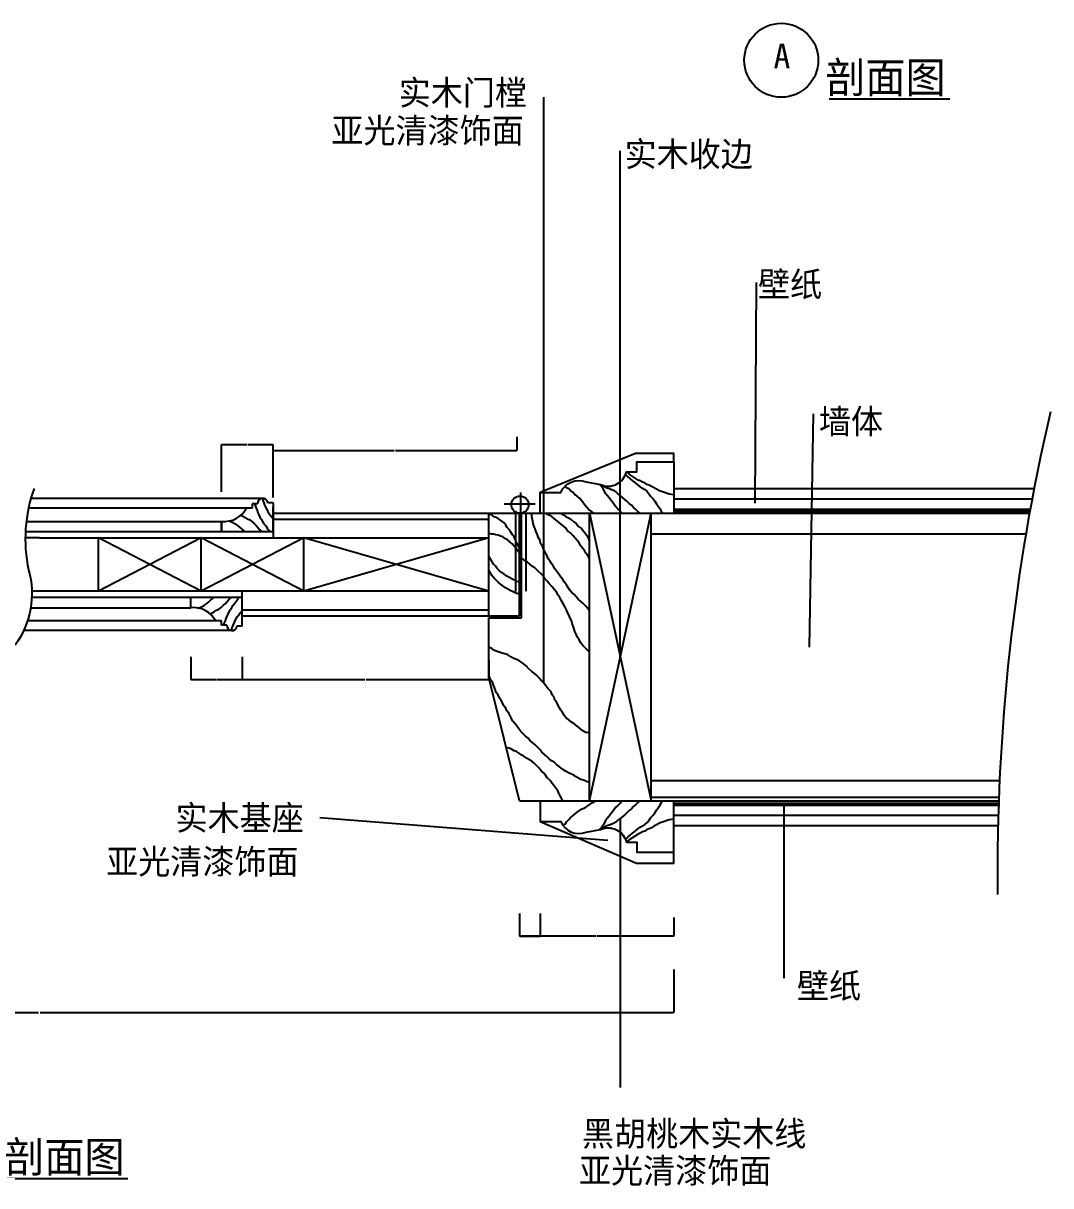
# Model space of a CAD drawing. Header units: metres. Extents: x 196 to 5380, y 199 to 7090.
# Drawn here: x 2671 to 5171, y 199 to 3026 of the extents above; entities that cross this region are included whole.
import ezdxf

# ---------------------------------------------------------------- set-up
doc = ezdxf.new("R2010")
doc.units = ezdxf.units.M
for name, color, linetype in [('2', 2, 'Continuous'), ('3', 3, 'Continuous'), ('4', 4, 'Continuous'), ('7', 7, 'Continuous'), ('BH', 3, 'Continuous'), ('DIM', 3, 'Continuous'), ('TEXT', 3, 'Continuous')]:
    doc.layers.add(name, color=color, linetype=linetype)
doc.dimstyles.get("Standard").update_dxf_attribs({"dimtxt": 2.5, "dimasz": 2.5, "dimexe": 1.25, "dimexo": 0.625, "dimtad": 1, "dimcen": 2.5, "dimazin": 3, "dimtfac": 1, "dimtmove": 0, "dimatfit": 3})

# ---------------------------------------------------------------- blocks, each defined once
blk = doc.blocks.new('*D9')
for p, q in [((1166.93, 732.79), (1166.93, 620.46)), ((4253.89, 725.31), (4253.89, 620.46)), ((1167.18, 620.46), (2708.41, 620.46)), ((2712.41, 620.46), (4253.64, 620.46))]:
    blk.add_line(p, q)
at = {"layer": 'Defpoints'}
for p in [(1166.93, 732.79), (4253.89, 725.31), (1166.93, 620.46)]:
    blk.add_point(p, dxfattribs=at)
at = {"layer": 'DIM', "insert": (2710.41, 620.46), "char_height": 1, "attachment_point": 5}
blk.add_mtext('1000', dxfattribs=at)
blk = doc.blocks.new('*D21')
for p, q in [((3878.96, 861.07), (3878.96, 806.31)), ((3928.96, 861.07), (3928.96, 806.31)), ((3879.21, 806.31), (3902.96, 806.31)), ((3904.96, 806.31), (3928.71, 806.31))]:
    blk.add_line(p, q)
at = {"layer": 'Defpoints'}
for p in [(3878.96, 861.07), (3928.96, 861.07), (3878.96, 806.31)]:
    blk.add_point(p, dxfattribs=at)
at = {"layer": 'DIM', "insert": (3903.96, 806.31), "char_height": 1, "attachment_point": 5}
blk.add_mtext('10', dxfattribs=at)
blk = doc.blocks.new('*D22')
for p, q in [((3878.96, 861.07), (3878.96, 806.31)), ((4253.96, 851.07), (4253.96, 806.31)), ((4065.46, 806.31), (3878.71, 806.31)), ((4254.21, 806.31), (4067.46, 806.31))]:
    blk.add_line(p, q)
at = {"layer": 'Defpoints'}
for p in [(3878.96, 861.07), (4253.96, 851.07), (4253.96, 806.31)]:
    blk.add_point(p, dxfattribs=at)
at = {"layer": 'DIM', "insert": (4066.46, 806.31), "char_height": 1, "attachment_point": 5}
blk.add_mtext('65', dxfattribs=at)
blk = doc.blocks.new('*D23')
for p, q in [((3872.15, 2020.42), (3872.15, 1987.02)), ((3278.96, 1872.99), (3278.96, 1987.02)), ((3279.21, 1987.02), (3574.055, 1987.02)), ((3577.055, 1987.02), (3871.9, 1987.02))]:
    blk.add_line(p, q)
at = {"layer": 'Defpoints'}
for p in [(3872.15, 2020.42), (3278.96, 1987.02), (3278.96, 1872.99)]:
    blk.add_point(p, dxfattribs=at)
at = {"layer": 'DIM', "insert": (3575.555, 1987.02), "char_height": 1, "attachment_point": 5}
blk.add_mtext('125', dxfattribs=at)
blk = doc.blocks.new('*D25')
for p, q in [((3153.96, 1887.02), (3153.96, 2002.02)), ((3154.21, 2002.02), (3215.46, 2002.02)), ((3217.46, 2002.02), (3278.71, 2002.02)), ((3278.96, 1887.99), (3278.96, 2002.02))]:
    blk.add_line(p, q)
at = {"layer": 'Defpoints'}
for p in [(3153.96, 2002.02), (3153.96, 1887.02), (3278.96, 1887.99)]:
    blk.add_point(p, dxfattribs=at)
at = {"layer": 'DIM', "insert": (3216.46, 2002.02), "char_height": 1, "attachment_point": 5}
blk.add_mtext('25', dxfattribs=at)
blk = doc.blocks.new('*D26')
for p, q in [((3203.96, 1485.29), (3203.96, 1430.58)), ((3803.96, 1476.25), (3803.96, 1430.58)), ((3204.21, 1430.58), (3502.46, 1430.58)), ((3505.46, 1430.58), (3803.71, 1430.58))]:
    blk.add_line(p, q)
at = {"layer": 'Defpoints'}
for p in [(3203.96, 1485.29), (3803.96, 1476.25), (3203.96, 1430.58)]:
    blk.add_point(p, dxfattribs=at)
at = {"layer": 'DIM', "insert": (3503.96, 1430.58), "char_height": 1, "attachment_point": 5}
blk.add_mtext('125', dxfattribs=at)
blk = doc.blocks.new('*D27')
for p, q in [((3078.96, 1485.29), (3078.96, 1430.58)), ((3203.96, 1485.29), (3203.96, 1430.58)), ((3079.21, 1430.58), (3140.46, 1430.58)), ((3142.46, 1430.58), (3203.71, 1430.58))]:
    blk.add_line(p, q)
at = {"layer": 'Defpoints'}
for p in [(3078.96, 1485.29), (3203.96, 1485.29), (3078.96, 1430.58)]:
    blk.add_point(p, dxfattribs=at)
at = {"layer": 'DIM', "insert": (3141.46, 1430.58), "char_height": 1, "attachment_point": 5}
blk.add_mtext('25', dxfattribs=at)

msp = doc.modelspace()

# ---------------------------------------------------------------- hatches: boundary and pattern name
at = {"layer": '3'}
h = msp.add_hatch(dxfattribs=at)
h.set_pattern_fill('DOLMIT', scale=90)
h.paths.add_polyline_path([(5109.74, 1784.99), (5118.69, 1834.99), (4198.96, 1834.99), (4198.96, 1784.99)])
h.paths.add_polyline_path([(5044.07, 1134.99), (5045.83, 1184.99), (4198.96, 1184.99), (4198.96, 1134.99)])
at = {"layer": 'BH'}
h = msp.add_hatch(dxfattribs=at)
h.set_pattern_fill('DOLMIT', scale=80)
h.paths.add_polyline_path([(3803.96, 1819.99), (3803.96, 1774.99), (3278.96, 1774.99), (3278.96, 1819.99)])
h = msp.add_hatch(dxfattribs=at)
h.set_pattern_fill('ANSI31', scale=1000)
h.paths.add_polyline_path([(4198.96, 1784.99), (4198.96, 1184.99), (5045.83, 1184.99, -0.03), (5109.74, 1784.99)])
h = msp.add_hatch(dxfattribs=at)
h.set_pattern_fill('DOLMIT', scale=80)
h.paths.add_polyline_path([(3803.96, 1599.99), (3803.96, 1644.99), (3203.96, 1644.99), (3203.96, 1599.99)])
at = {"layer": 'DIM'}
h = msp.add_hatch(dxfattribs=at)
h.set_pattern_fill('AR-CONC', scale=30)
h.paths.add_polyline_path([(5045.83, 1184.99, -0.03), (5109.74, 1784.99), (4198.96, 1784.99), (4198.96, 1184.99)])

# ---------------------------------------------------------------- linework, layer by layer
at = {"layer": '2'}
for p, q in [((4198.96, 1134.99), (4198.96, 1834.99)), ((4198.96, 1784.99), (5109.74, 1784.99)), ((4198.96, 1184.99), (5045.83, 1184.99)), ((4198.96, 1184.99), (4198.96, 1184.99))]:
    msp.add_line(p, q, dxfattribs=at)
at = {"layer": '3'}
for p, q in [((3252.83, 1870.75), (2689.93, 1870.75)), ((3214.45, 1847.19), (2684.16, 1847.19)), ((2678.88, 1814.99), (3153.96, 1814.99)), ((4048.96, 1834.99), (4198.96, 1134.99)), ((4048.96, 1134.99), (4198.96, 1834.99)), ((3103.96, 1774.99), (2853.96, 1644.99)), ((3103.96, 1644.99), (2853.96, 1774.99)), ((2853.96, 1644.99), (2853.96, 1774.99)), ((3353.96, 1774.99), (3103.96, 1644.99)), ((3353.96, 1644.99), (3103.96, 1774.99)), ((3103.96, 1644.99), (3103.96, 1774.99)), ((3803.96, 1644.99), (3353.96, 1774.99)), ((3803.96, 1774.99), (3353.96, 1644.99)), ((3353.96, 1644.99), (3353.96, 1774.99)), ((2688.9, 1604.99), (3078.96, 1604.99)), ((3139.45, 1572.79), (2681.1, 1572.79)), ((3177.83, 1549.22), (2671.92, 1549.22))]:
    msp.add_line(p, q, dxfattribs=at)
for points in [[(5042.92, 907.7, -0.06), (5171.38, 2082.06, -0.17)], [(2697.67, 1895.05, 0.14), (2684.08, 1697.1, -0.23), (2651.19, 1513.45)]]:
    msp.add_lwpolyline(points, format="xyb", dxfattribs=at)
for points in [[(3254, 1870.46), (3254, 1865.26), (3256.4, 1859.66), (3258.4, 1854.06), (3261.19, 1848.46), (3263.59, 1842.86), (3266.79, 1837.66), (3270.79, 1832.46), (3274.38, 1827.26), (3278.78, 1822.86)], [(3233.62, 1857.26), (3236.02, 1852.06), (3238.02, 1846.86), (3240.01, 1841.26), (3242.01, 1835.66), (3244.81, 1830.46), (3247.21, 1825.26), (3250.8, 1819.66), (3253.6, 1814.46), (3256.8, 1809.25), (3261.19, 1803.65), (3264.79, 1798.05), (3269.19, 1792.85), (3273.58, 1789.25)], [(3170.88, 1816.06), (3176.08, 1814.46), (3181.27, 1812.06), (3186.86, 1808.85), (3192.46, 1805.25), (3197.65, 1800.45), (3202.85, 1795.65), (3208.04, 1791.65), (3210.44, 1790.05)], [(3200.45, 1830.06), (3205.65, 1827.66), (3211.24, 1824.06), (3216.84, 1821.26), (3222.43, 1818.86), (3227.63, 1814.86), (3232.82, 1810.06), (3238.02, 1804.85), (3242.01, 1799.65), (3247.21, 1794.45), (3252, 1790.05)], [(3095.88, 1603.92), (3101.08, 1605.52), (3106.27, 1607.92), (3111.86, 1611.12), (3117.46, 1614.72), (3122.65, 1619.52), (3127.85, 1624.32), (3133.04, 1628.32), (3135.44, 1629.92)], [(3125.45, 1589.92), (3130.65, 1592.32), (3136.24, 1595.92), (3141.84, 1598.72), (3147.43, 1601.12), (3152.63, 1605.12), (3157.82, 1609.92), (3163.02, 1615.12), (3167.01, 1620.32), (3172.21, 1625.52), (3177, 1629.92)], [(3158.62, 1562.71), (3161.02, 1567.91), (3163.02, 1573.11), (3165.01, 1578.72), (3167.01, 1584.32), (3169.81, 1589.52), (3172.21, 1594.72), (3175.8, 1600.32), (3178.6, 1605.52), (3181.8, 1610.72), (3186.19, 1616.32), (3189.79, 1621.92), (3194.19, 1627.12), (3198.58, 1630.72)], [(3179, 1549.51), (3179, 1554.71), (3181.4, 1560.31), (3183.4, 1565.91), (3186.19, 1571.51), (3188.59, 1577.12), (3191.79, 1582.32), (3195.79, 1587.52), (3199.38, 1592.72), (3203.78, 1597.12)], [(3928.96, 1084.99), (4163.56, 983.74), (4253.89, 983.74), (4253.96, 1009.99)]]:
    msp.add_lwpolyline(points, dxfattribs=at)
at = {"layer": '4'}
for p, q in [((4253.96, 1959.99), (4253.96, 1834.99)), ((3928.96, 1834.99), (3928.96, 1884.99)), ((3228.57, 1847.19), (3214.45, 1847.19)), ((3241.52, 1857.79), (3228.57, 1857.79)), ((3228.57, 1857.79), (3228.57, 1847.19)), ((3278.96, 1859.99), (3266.24, 1859.99)), ((3278.96, 1859.99), (3278.96, 1789.99)), ((3278.96, 1789.99), (3278.96, 1849.99)), ((3278.96, 1849.99), (3278.96, 1789.99)), ((3153.96, 1789.99), (3153.96, 1814.99)), ((3153.96, 1814.99), (3153.96, 1789.99)), ((3153.96, 1814.99), (3153.96, 1789.99)), ((3883.96, 1834.99), (5118.69, 1834.99)), ((3883.96, 1579.99), (3883.96, 1834.99)), ((3078.96, 1604.99), (3078.96, 1629.99)), ((3078.96, 1604.99), (3078.96, 1629.99)), ((3203.96, 1569.99), (3203.96, 1629.99)), ((3203.96, 1559.99), (3203.96, 1629.99)), ((3153.57, 1572.79), (3139.45, 1572.79)), ((3153.57, 1562.18), (3153.57, 1572.79)), ((3166.52, 1562.18), (3153.57, 1562.18)), ((3203.96, 1559.99), (3191.24, 1559.99)), ((3803.96, 1579.99), (3883.96, 1579.99)), ((3803.96, 1434.99), (3803.96, 1579.99)), ((3878.96, 1134.99), (3803.96, 1434.99)), ((3878.96, 1134.99), (3878.96, 1134.99)), ((3878.96, 1134.99), (3928.96, 1134.99)), ((3878.96, 1134.99), (3878.96, 1134.99)), ((3878.96, 1134.99), (3878.96, 1134.99)), ((3878.96, 1134.99), (3878.96, 1134.99)), ((3878.96, 1134.99), (3878.96, 1134.99)), ((3878.96, 1134.99), (3928.96, 1134.99)), ((3878.96, 1134.99), (3878.96, 1134.99)), ((3878.96, 1134.99), (3928.96, 1134.99)), ((3928.96, 1134.99), (3928.96, 1084.99)), ((3928.96, 1134.99), (3928.96, 1084.99)), ((4253.96, 1009.99), (4253.96, 1134.99))]:
    msp.add_line(p, q, dxfattribs=at)
for points in [[(3928.96, 1834.99), (3928.96, 1884.99), (3978.96, 1884.99, -0.41), (4040.75, 1910.99), (4075.78, 1904.33, 0.46), (4138.96, 1934.99), (4163.96, 1934.99), (4163.96, 1959.99), (4253.96, 1959.99)], [(3928.96, 1084.99), (3978.96, 1084.99, 0.41), (4040.75, 1058.99), (4075.78, 1065.65, -0.46), (4138.96, 1034.99), (4163.96, 1034.99), (4163.96, 1009.99), (4253.96, 1009.99)]]:
    msp.add_lwpolyline(points, format="xyb", dxfattribs=at)
msp.add_lwpolyline([(4048.96, 1134.99), (4048.96, 1834.99)], dxfattribs=at)
for centre, radius, start, end in [((3253.93, 1858.38), 12.42, 7.42, 182.72), ((3160.4, 1875.8), 61.15, 263.95, 332.1), ((3085.4, 1544.18), 61.15, 27.9, 96.05), ((3178.93, 1561.59), 12.42, 177.28, 352.58)]:
    msp.add_arc(centre, radius, start, end, dxfattribs=at)
at = {"layer": '7'}
for p, q in [((4253.96, 1894.99), (5130.19, 1894.99)), ((4253.96, 1869.99), (5125.3, 1869.99)), ((4253.96, 1844.99), (5120.55, 1844.99)), ((3278.96, 1834.99), (3878.96, 1834.99)), ((3803.96, 1584.99), (3803.96, 1834.99)), ((3878.96, 1584.99), (3878.96, 1834.99)), ((3883.96, 1834.99), (5118.69, 1834.99)), ((2676.78, 1789.99), (3278.96, 1789.99)), ((3278.96, 1789.99), (3278.96, 1774.99)), ((2710.44, 1774.99), (2676.35, 1774.99)), ((2710.44, 1774.99), (3803.96, 1774.99)), ((3803.96, 1644.99), (2691.67, 1644.99)), ((3203.96, 1629.99), (3203.96, 1644.99)), ((3203.96, 1629.99), (2691.5, 1629.99)), ((3203.96, 1599.99), (3803.96, 1599.99)), ((3203.96, 1584.99), (3878.96, 1584.99)), ((3878.96, 1134.99), (5044.07, 1134.99)), ((4253.96, 1124.99), (5043.78, 1124.99)), ((4253.96, 1099.99), (5043.78, 1099.99)), ((4253.96, 1074.99), (5043.78, 1074.99))]:
    msp.add_line(p, q, dxfattribs=at)
at = {"layer": 'BH'}
for p, q in [((3881.26, 1884.99), (3881.26, 1829.33)), ((3841.54, 1857.27), (3916.75, 1857.27)), ((4254.21, 1840.09), (5119.64, 1840.09)), ((3278.96, 1819.99), (3803.96, 1819.99)), ((3869.36, 1834.01), (3869.36, 1644.55)), ((3893.88, 1836.59), (3893.88, 1644.99)), ((4255.03, 1129.47), (5043.91, 1129.47))]:
    msp.add_line(p, q, dxfattribs=at)
for points in [[(4253.96, 1959.99), (4254.15, 1979.76), (4160.81, 1979.66), (3928.96, 1884.99)], [(4136.48, 1928.51), (4142.25, 1923.55), (4148.03, 1918.6), (4153.8, 1913.64), (4160.41, 1908.68), (4166.18, 1903.73), (4171.96, 1898.77), (4183.51, 1892.16), (4189.29, 1887.2), (4194.24, 1881.42), (4198.36, 1875.64), (4204.14, 1869.86), (4208.27, 1864.08), (4212.39, 1857.47), (4216.52, 1851.68), (4219.82, 1845.9), (4223.12, 1840.12), (4226.42, 1835.16)], [(4253.77, 1879.32), (4248.36, 1880.23), (4242.95, 1881.13), (4226.7, 1886.55), (4221.29, 1888.36), (4210.46, 1893.78), (4205.04, 1897.39), (4199.63, 1900.1), (4194.21, 1902.81), (4188.8, 1904.62), (4183.38, 1908.23), (4177.97, 1910.04), (4172.55, 1913.65), (4167.14, 1915.46), (4145.48, 1929.92), (4140.41, 1934.99)], [(4059.57, 1835.12), (4053.97, 1839.12), (4048.38, 1842.32), (4043.58, 1847.93), (4038.78, 1853.53), (4033.98, 1859.93), (4029.19, 1865.54), (4024.39, 1871.14), (4018.79, 1875.94), (4013.19, 1879.14), (4009.2, 1884.75), (4003.6, 1888.75), (3998.8, 1894.35), (3993.21, 1896.75), (3991.61, 1898.36)], [(4126.53, 1835.05), (4123.82, 1840.47), (4118.41, 1844.99), (4112.99, 1850.41), (4109.38, 1855.83), (4104.87, 1861.25), (4101.26, 1866.67), (4096.75, 1872.1), (4092.24, 1877.52), (4087.72, 1882.94), (4085.92, 1888.36), (4082.31, 1893.78), (4078.7, 1899.2), (4073.28, 1904.62), (4073.06, 1904.85)], [(4171.65, 1835.05), (4166.24, 1838.67), (4161.72, 1844.09), (4156.31, 1848.61), (4150.89, 1854.03), (4145.48, 1858.54), (4140.07, 1863.96), (4134.65, 1868.48), (4123.82, 1877.52), (4118.41, 1881.13), (4112.99, 1886.55), (4107.58, 1890.16), (4096.75, 1893.78), (4091.33, 1895.58), (4085.92, 1899.2), (4080.5, 1901.01), (4075.42, 1904.4)], [(3879.4, 1747.37), (3876.11, 1753.41), (3873.91, 1759.45), (3870.62, 1765.48), (3868.43, 1771.52), (3865.69, 1777.01), (3861.85, 1782.5), (3857.46, 1788.54), (3854.17, 1794.03), (3848.69, 1800.06), (3845.4, 1805.55), (3841.01, 1811.04), (3835.53, 1815.43), (3830.05, 1819.82), (3824.57, 1823.12), (3819.08, 1825.31), (3813.6, 1828.61), (3808.12, 1831.35), (3804.83, 1831.9)], [(4048.96, 1597.65), (4039.99, 1608.88), (4032.96, 1615.92), (4021.25, 1625.3), (4016.57, 1631.16), (4011.88, 1637.02), (4004.85, 1642.88), (4000.17, 1648.75), (3996.66, 1654.61), (3993.14, 1660.47), (3987.29, 1667.5), (3983.77, 1673.37), (3979.09, 1679.23), (3974.4, 1686.26), (3969.72, 1693.3), (3965.04, 1699.16), (3961.52, 1705.02), (3956.84, 1712.06), (3953.32, 1717.92), (3948.64, 1723.78), (3946.3, 1730.81), (3942.78, 1736.68), (3939.27, 1742.54), (3936.93, 1748.4), (3934.59, 1754.26), (3929.9, 1761.3), (3928.73, 1768.33), (3924.05, 1776.54), (3922.88, 1782.4), (3919.36, 1789.43), (3917.02, 1796.47), (3914.68, 1802.33), (3912.34, 1809.36), (3911.16, 1815.23), (3908.82, 1826.95), (3908.82, 1834.99)], [(4048.96, 1724.83), (4044.67, 1731.99), (4039.99, 1737.85), (4036.47, 1743.71), (4031.79, 1749.57), (4027.11, 1756.61), (4023.59, 1762.47), (4018.91, 1768.33), (4014.22, 1774.19), (4009.54, 1780.05), (4002.51, 1787.09), (3995.48, 1791.78), (3990.8, 1798.81), (3983.77, 1804.67), (3976.75, 1810.54), (3970.89, 1815.23), (3965.04, 1819.92), (3958.01, 1825.78), (3952.15, 1829.29), (3946.3, 1831.64), (3942.95, 1834.99)], [(3978.59, 1834.99), (3986.12, 1830.47), (3991.97, 1825.78), (3997.83, 1823.43), (4003.68, 1819.92), (4010.71, 1814.05), (4016.57, 1809.36), (4022.42, 1802.33), (4029.45, 1797.64), (4038.82, 1785.92), (4043.5, 1780.05), (4048.96, 1766.39)], [(3878.96, 1737.76), (3869.53, 1749.57), (3864.59, 1755.05), (3860.75, 1760.54), (3855.27, 1765.48), (3849.79, 1769.87), (3844.3, 1772.62), (3838.27, 1777.01), (3832.24, 1779.21), (3826.76, 1781.4), (3821.28, 1782.5), (3815.79, 1783.6), (3810.31, 1784.15), (3804.83, 1785.79), (3803.73, 1785.79)], [(3878.96, 1666.64), (3873.36, 1668.88), (3867.88, 1671.62), (3862.4, 1673.82), (3856.92, 1677.11), (3851.43, 1679.86), (3845.95, 1682.6), (3840.47, 1686.99), (3834.98, 1690.29), (3829.5, 1695.23), (3824.02, 1700.17), (3820.18, 1705.65), (3815.79, 1711.14), (3811.96, 1716.63), (3808.67, 1722.12), (3805.38, 1727.61), (3803.96, 1731.15)], [(4048.96, 1496.73), (4031.79, 1513.92), (4028.28, 1519.78), (4023.59, 1526.82), (4018.91, 1533.85), (4016.57, 1540.89), (4013.05, 1546.75), (4011.88, 1552.61), (4009.54, 1559.64), (4007.2, 1566.68), (4004.85, 1573.71), (4001.34, 1580.75), (3999, 1587.78), (3995.48, 1593.64), (3993.14, 1599.5), (3989.63, 1606.54), (3986.12, 1613.57), (3980.26, 1622.95), (3976.75, 1629.99), (3972.06, 1635.85), (3969.72, 1641.71), (3963.86, 1648.75), (3958.01, 1655.78), (3950.98, 1663.99), (3946.3, 1669.85), (3939.27, 1676.88), (3934.59, 1683.92), (3922.88, 1695.64), (3915.85, 1701.5), (3909.99, 1705.02), (3904.14, 1710.88), (3898.28, 1715.57), (3892.43, 1719.09), (3883.96, 1725.87)], [(3878.96, 1637.78), (3872.27, 1639.79), (3866.78, 1641.98), (3861.3, 1644.73), (3855.82, 1646.92), (3850.34, 1650.22), (3844.3, 1653.51), (3838.27, 1657.9), (3832.79, 1662.29), (3827.31, 1666.13), (3817.44, 1677.11), (3811.96, 1682.6), (3808.67, 1688.09), (3805.38, 1693.58), (3803.73, 1696.87)], [(4045.84, 1300.54), (4039.99, 1301.72), (4032.96, 1305.23), (4025.93, 1311.1), (4018.91, 1316.96), (4011.88, 1322.82), (4004.85, 1326.34), (3999, 1332.2), (3993.14, 1335.72), (3988.46, 1341.58), (3983.77, 1348.61), (3979.09, 1355.65), (3975.58, 1362.68), (3972.06, 1368.54), (3969.72, 1374.4), (3965.04, 1380.27), (3962.69, 1386.13), (3958.01, 1393.16), (3955.67, 1400.2), (3948.64, 1407.23), (3943.96, 1414.27), (3938.1, 1421.3), (3932.24, 1427.16), (3927.56, 1433.02), (3920.53, 1440.06), (3914.68, 1445.92), (3908.82, 1449.44), (3901.8, 1456.47), (3894.77, 1463.51), (3887.74, 1469.37), (3881.89, 1472.89), (3876.03, 1477.58), (3869, 1479.92), (3863.15, 1482.27), (3857.29, 1485.78), (3850.27, 1490.47), (3843.24, 1492.82), (3836.21, 1493.99), (3824.5, 1498.68), (3817.48, 1501.02), (3811.62, 1505.71), (3805.76, 1508.06), (3803.42, 1509.23)], [(4048.96, 1178.81), (4039.99, 1183.3), (4034.13, 1185.65), (4028.28, 1186.82), (4022.42, 1190.34), (4016.57, 1193.86), (4010.71, 1197.37), (4004.85, 1199.72), (3997.83, 1203.23), (3991.97, 1206.75), (3986.12, 1210.27), (3980.26, 1214.96), (3974.4, 1219.65), (3968.55, 1223.17), (3962.69, 1229.03), (3956.84, 1232.54), (3950.98, 1237.23), (3945.13, 1243.1), (3939.27, 1247.79), (3933.42, 1253.65), (3928.73, 1259.51), (3922.88, 1265.37), (3917.02, 1271.23), (3911.16, 1275.92), (3904.14, 1281.79), (3899.45, 1287.65), (3893.6, 1292.34), (3887.74, 1298.2), (3881.89, 1304.06), (3877.2, 1309.92), (3871.35, 1318.13), (3866.66, 1323.99), (3861.98, 1329.85), (3859.64, 1335.72), (3856.12, 1341.58), (3852.61, 1348.61), (3847.92, 1354.47), (3845.58, 1360.34), (3840.9, 1366.2), (3838.56, 1372.06), (3833.87, 1379.09), (3829.19, 1386.13), (3826.84, 1393.16), (3822.16, 1399.03), (3817.48, 1410.75), (3815.13, 1416.61), (3812.79, 1423.65), (3808.11, 1429.51), (3803.96, 1441.95)], [(3984.39, 1134.99), (3981.43, 1139.93), (3977.92, 1146.96), (3974.4, 1153.99), (3972.06, 1159.86), (3967.38, 1165.72), (3962.69, 1171.58), (3958.01, 1177.44), (3953.32, 1184.48), (3946.3, 1191.51), (3941.61, 1197.37), (3936.93, 1203.23), (3931.07, 1207.92), (3926.39, 1214.96), (3914.68, 1226.68), (3908.82, 1231.37), (3902.97, 1234.89), (3897.11, 1238.41), (3890.08, 1243.1), (3884.23, 1246.61), (3878.37, 1250.13), (3871.35, 1254.82), (3865.49, 1257.17), (3859.64, 1260.68), (3853.78, 1263.03), (3847.92, 1264.2), (3846.41, 1265.21)], [(3984.19, 1076.99), (3990.31, 1079.62), (3993.8, 1084.86), (3999.04, 1090.11), (4003.41, 1095.36), (4008.65, 1098.86), (4013.89, 1103.23), (4019.13, 1107.6), (4029.61, 1114.59), (4034.85, 1117.22), (4040.09, 1119.84), (4045.33, 1123.34), (4050.57, 1126.84), (4055.81, 1130.33), (4061.06, 1133.83), (4061.93, 1133.83)], [(4126.53, 1134.92), (4123.82, 1129.5), (4118.41, 1124.98), (4112.99, 1119.56), (4109.38, 1114.14), (4104.87, 1108.72), (4101.26, 1103.3), (4096.75, 1097.88), (4092.24, 1092.46), (4087.72, 1087.04), (4085.92, 1081.62), (4082.31, 1076.2), (4078.7, 1070.78), (4073.28, 1065.36), (4073.06, 1065.13)], [(4171.65, 1134.92), (4166.24, 1131.31), (4161.72, 1125.89), (4156.31, 1121.37), (4150.89, 1115.95), (4145.48, 1111.43), (4140.07, 1106.01), (4134.65, 1101.49), (4123.82, 1092.46), (4118.41, 1088.85), (4112.99, 1083.42), (4107.58, 1079.81), (4096.75, 1076.2), (4091.33, 1074.39), (4085.92, 1070.78), (4080.5, 1068.97), (4075.42, 1065.58)], [(4136.48, 1041.47), (4142.25, 1046.42), (4148.03, 1051.38), (4153.8, 1056.34), (4160.41, 1061.29), (4166.18, 1066.25), (4171.96, 1071.21), (4183.51, 1077.81), (4189.29, 1082.77), (4194.24, 1088.55), (4198.36, 1094.34), (4204.14, 1100.12), (4208.27, 1105.9), (4212.39, 1112.51), (4216.52, 1118.29), (4219.82, 1124.07), (4223.12, 1129.86), (4226.42, 1134.81)], [(4253.77, 1090.65), (4248.36, 1089.75), (4242.95, 1088.85), (4226.7, 1083.42), (4221.29, 1081.62), (4210.46, 1076.2), (4205.04, 1072.58), (4199.63, 1069.87), (4194.21, 1067.16), (4188.8, 1065.36), (4183.38, 1061.74), (4177.97, 1059.94), (4172.55, 1056.32), (4167.14, 1054.51), (4145.48, 1040.06), (4140.41, 1034.99)]]:
    msp.add_lwpolyline(points, dxfattribs=at)
msp.add_circle((3879.98, 1855.6), 20.99, dxfattribs=at)
at = {"layer": 'TEXT'}
for p, q in [((4632.17, 2842.56), (4926.04, 2842.56)), ((2632.12, 216.6), (2926, 216.6))]:
    msp.add_line(p, q, dxfattribs=at)
msp.add_circle((4515.68, 2936.45), 90, dxfattribs=at)

# ---------------------------------------------------------------- texts
for s, height, p in [('A', 60, (4496.87, 2916.84)), ('剖面图', 75, (4622.97, 2857)), ('实木门樘', 60, (3584.77, 2827.58)), ('亚光清漆饰面', 60, (3421, 2735.56)), ('实木收边', 60, (4134.48, 2678.11)), ('壁纸', 60, (4459, 2361.74)), (' 墙体', 60, (4566.45, 2027.86)), ('实木基座', 60, (3041.82, 1063.84)), ('亚光清漆饰面', 60, (2873.04, 957.28)), ('壁纸', 60, (4553.75, 655.41)), ('黑胡桃木实木线', 60, (4030.79, 295.56)), ('剖面图', 75, (2625.15, 231.37)), ('亚光清漆饰面', 60, (4023.54, 205.52))]:
    msp.add_text(s, height=height, dxfattribs=at).set_placement(p)

# ---------------------------------------------------------------- dimensions: what is measured, and where the dimension line sits
at = {"layer": 'DIM'}
for base, p1, p2, text, picture, middle in [((3278.96, 1987.02), (3278.96, 1872.99), (3872.15, 2020.42), '125', '*D23', (3575.555, 1987.02)), ((3153.96, 2002.02), (3153.96, 1887.02), (3278.96, 1887.99), '25', '*D25', (3216.46, 2002.02)), ((3078.96, 1430.58), (3078.96, 1485.29), (3203.96, 1485.29), '25', '*D27', (3141.46, 1430.58)), ((3203.96, 1430.58), (3203.96, 1485.29), (3803.96, 1476.25), '125', '*D26', (3503.96, 1430.58)), ((4253.96, 806.31), (4253.96, 851.07), (3878.96, 861.07), '65', '*D22', (4066.46, 806.31)), ((3878.96, 806.31), (3878.96, 861.07), (3928.96, 861.07), '10', '*D21', (3903.96, 806.31)), ((1166.93, 620.46), (1166.93, 732.79), (4253.89, 725.31), '1000', '*D9', (2710.41, 620.46))]:
    dim = msp.add_linear_dim(base=base, p1=p1, p2=p2, text=text, dimstyle='Standard', dxfattribs=at)
    dim.commit()
    dim.dimension.update_dxf_attribs({"geometry": picture, "text_midpoint": middle})

# ---------------------------------------------------------------- leaders
at = {"layer": 'TEXT'}
for points in [[(3938.1, 1421.3), (3938.1, 2846.95)], [(4123.96, 1484.99), (4123.96, 2716.36)], [(4452.43, 1858.9), (4455.26, 2395.75)], [(4584.51, 1508.7), (4594.25, 2076.45)], [(4521.73, 1122.54), (4521.73, 703.97)], [(4093.71, 1039.04), (3393.07, 1093.92)], [(4123.82, 1092.46), (4123.82, 437.99)]]:
    msp.add_leader(points, dimstyle='Standard', dxfattribs=at)

doc.saveas('drawing.dxf')
